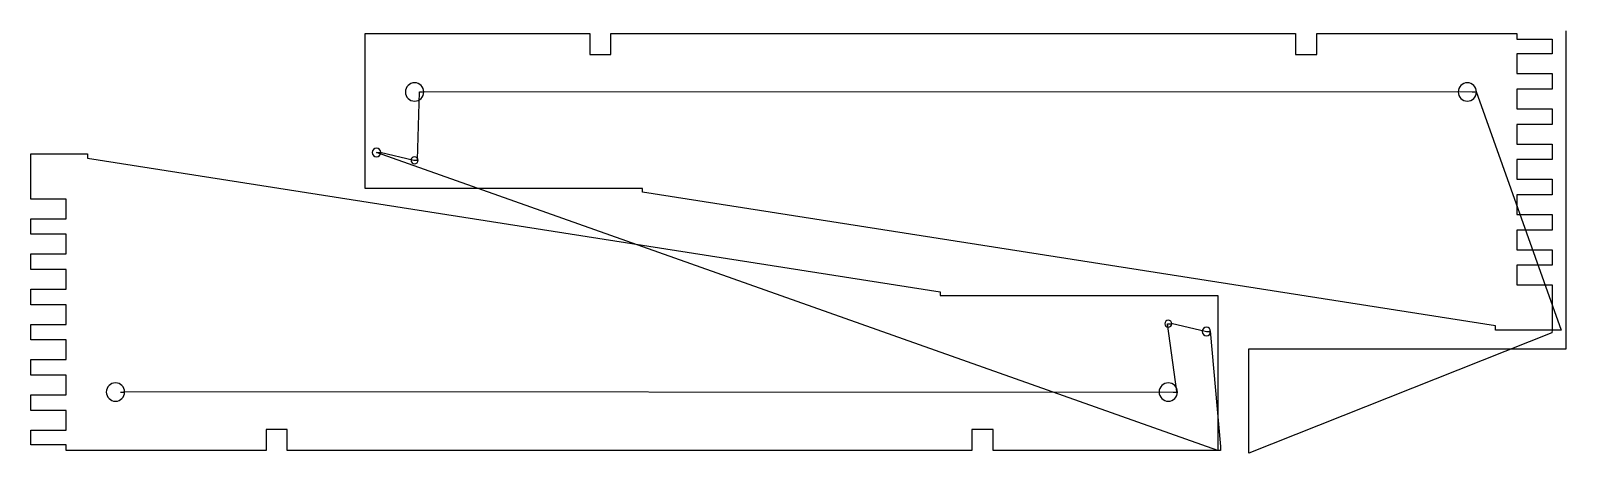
# Model space of a CAD drawing. Header units: metres. Extents: x 19 to 10904, y 0 to 3000.
import ezdxf

# ---------------------------------------------------------------- set-up
doc = ezdxf.new("R2010")
doc.units = ezdxf.units.M

msp = doc.modelspace()

# ---------------------------------------------------------------- linework, layer by layer
at = {"layer": 'TOOL_0'}
for p, q in [((2388.979, 1879), (2388.979, 2981)), ((2388.979, 2981), (3982.479, 2981)), ((3982.479, 2981), (3982.479, 2830)), ((4132.479, 2830), (4132.479, 2981)), ((4132.479, 2981), (8985.479, 2981)), ((8985.479, 2981), (8985.479, 2830)), ((9135.479, 2830), (9135.479, 2981)), ((9135.479, 2981), (10552.979, 2981)), ((10552.979, 2981), (10552.979, 2940)), ((10552.979, 2940), (10803.979, 2940)), ((10803.979, 2940), (10803.979, 2835)), ((10904.388, 2999), (10904.388, 3000)), ((10904.388, 742.224), (10904.388, 2999)), ((10803.979, 2835), (10552.979, 2835)), ((10552.979, 2835), (10552.979, 2695)), ((3982.479, 2830), (4132.479, 2830)), ((8985.479, 2830), (9135.479, 2830)), ((10552.979, 2695), (10803.979, 2695)), ((10803.979, 2695), (10803.979, 2585)), ((2761.446, 2083.536), (2774.981, 2565)), ((2774.981, 2565), (2804.981, 2565)), ((2804.981, 2565), (2801.445, 2568.536)), ((2801.445, 2568.536), (10237.98, 2565)), ((10237.98, 2565), (10267.98, 2565)), ((10267.98, 2565), (10264.444, 2568.536)), ((10264.444, 2568.536), (10868.073, 875.198)), ((10803.979, 2585), (10552.979, 2585)), ((10552.979, 2585), (10552.979, 2445)), ((10552.979, 2445), (10803.979, 2445)), ((10803.979, 2445), (10803.979, 2335)), ((10803.979, 2335), (10552.979, 2335)), ((10552.979, 2335), (10552.979, 2195)), ((10552.979, 2195), (10803.979, 2195)), ((10803.979, 2195), (10803.979, 2085)), ((18.992, 1804.996), (18.992, 2125.996)), ((18.992, 2125.996), (420.992, 2125.996)), ((420.992, 2125.996), (420.992, 2095.851)), ((420.992, 2095.851), (6465.992, 1145.851)), ((8433.992, 18.996), (2469.983, 2135)), ((2469.983, 2135), (2499.983, 2135)), ((2499.983, 2135), (2496.447, 2138.536)), ((2496.447, 2138.536), (2734.982, 2080)), ((2734.982, 2080), (2764.982, 2080)), ((2764.982, 2080), (2761.446, 2083.536)), ((10803.979, 2085), (10552.979, 2085)), ((10552.979, 2085), (10552.979, 1945)), ((4356.979, 1879), (2388.979, 1879)), ((4356.979, 1854.145), (4356.979, 1879)), ((10401.979, 904.145), (4356.979, 1854.145)), ((10552.979, 1945), (10803.979, 1945)), ((10803.979, 1945), (10803.979, 1835)), ((269.992, 1804.996), (18.992, 1804.996)), ((269.992, 1664.996), (269.992, 1804.996)), ((10803.979, 1835), (10552.979, 1835)), ((10552.979, 1835), (10552.979, 1695)), ((18.992, 1554.996), (18.992, 1664.996)), ((18.992, 1664.996), (269.992, 1664.996)), ((10552.979, 1695), (10803.979, 1695)), ((10803.979, 1695), (10803.979, 1585)), ((269.992, 1554.996), (18.992, 1554.996)), ((269.992, 1414.996), (269.992, 1554.996)), ((10803.979, 1585), (10552.979, 1585)), ((10552.979, 1585), (10552.979, 1445)), ((10552.979, 1445), (10803.979, 1445)), ((10803.979, 1445), (10803.979, 1335)), ((18.992, 1304.996), (18.992, 1414.996)), ((18.992, 1414.996), (269.992, 1414.996)), ((10803.979, 1335), (10552.979, 1335)), ((10552.979, 1335), (10552.979, 1195)), ((269.992, 1304.996), (18.992, 1304.996)), ((269.992, 1164.996), (269.992, 1304.996)), ((18.992, 1054.996), (18.992, 1164.996)), ((18.992, 1164.996), (269.992, 1164.996)), ((6465.992, 1145.851), (6465.992, 1120.996)), ((6465.992, 1120.996), (8433.992, 1120.996)), ((8433.992, 1120.996), (8433.992, 18.996)), ((10552.979, 1195), (10803.979, 1195)), ((10803.979, 1195), (10803.979, 875.198)), ((269.992, 1054.996), (18.992, 1054.996)), ((269.992, 914.996), (269.992, 1054.996)), ((18.992, 804.996), (18.992, 914.996)), ((18.992, 914.996), (269.992, 914.996)), ((8144.459, 438.532), (8077.994, 919.996)), ((8077.994, 919.996), (8107.994, 919.996)), ((8107.994, 919.996), (8104.458, 923.532)), ((8104.458, 923.532), (8352.993, 864.996)), ((10401.979, 874), (10401.979, 904.145)), ((10803.979, 874), (10401.979, 874)), ((10803.979, 875.198), (10801.687, 856.33)), ((10868.073, 875.198), (10803.979, 875.198)), ((10803.979, 875.198), (10803.979, 874)), ((269.992, 804.996), (18.992, 804.996)), ((269.992, 664.996), (269.992, 804.996)), ((8352.993, 864.996), (8382.993, 864.996)), ((8382.993, 864.996), (8379.457, 868.532)), ((8379.457, 868.532), (8453.788, 48.946)), ((10801.687, 856.33), (8654.184, 0)), ((18.992, 554.996), (18.992, 664.996)), ((18.992, 664.996), (269.992, 664.996)), ((8654.184, 1), (8654.184, 742.224)), ((8654.184, 742.224), (10904.388, 742.224)), ((269.992, 554.996), (18.992, 554.996)), ((269.992, 414.996), (269.992, 554.996)), ((684.996, 434.996), (681.46, 438.532)), ((681.46, 438.532), (8117.995, 434.996)), ((8147.995, 434.996), (8144.459, 438.532)), ((18.992, 304.996), (18.992, 414.996)), ((18.992, 414.996), (269.992, 414.996)), ((654.996, 434.996), (684.996, 434.996)), ((8117.995, 434.996), (8147.995, 434.996)), ((269.992, 304.996), (18.992, 304.996)), ((269.992, 164.996), (269.992, 304.996)), ((18.992, 59.996), (18.992, 164.996)), ((18.992, 164.996), (269.992, 164.996)), ((1837.492, 169.996), (1687.492, 169.996)), ((1687.492, 169.996), (1687.492, 18.996)), ((1837.492, 18.996), (1837.492, 169.996)), ((6840.492, 169.996), (6690.492, 169.996)), ((6690.492, 169.996), (6690.492, 18.996)), ((6840.492, 18.996), (6840.492, 169.996)), ((269.992, 59.996), (18.992, 59.996)), ((269.992, 18.996), (269.992, 59.996)), ((1687.492, 18.996), (269.992, 18.996)), ((6690.492, 18.996), (1837.492, 18.996)), ((8433.992, 18.996), (6840.492, 18.996)), ((8453.788, 20.013), (8433.992, 18.996)), ((8453.788, 48.946), (8453.788, 20.013)), ((8654.184, 0), (8654.184, 1)), ((8654.184, 1), (8654.184, 0)), ((8654.184, 0), (8654.184, 1))]:
    msp.add_line(p, q, dxfattribs=at)
for centre, radius, start, end in [((2739.981, 2565), 65, 0, 180), ((10202.98, 2565), 65, 0, 180), ((2739.981, 2565), 65, 180, 0), ((10202.98, 2565), 65, 180, 0), ((2469.983, 2135), 30, 0, 180), ((2469.983, 2135), 30, 180, 0), ((2739.982, 2080), 25, 0, 180), ((2739.982, 2080), 25, 180, 0), ((8082.994, 919.996), 25, 0, 180), ((8082.994, 919.996), 25, 180, 0), ((8352.993, 864.996), 30, 0, 180), ((8352.993, 864.996), 30, 180, 0), ((619.996, 434.996), 65, 0, 180), ((8082.995, 434.996), 65, 0, 180), ((619.996, 434.996), 65, 180, 0), ((8082.995, 434.996), 65, 180, 0)]:
    msp.add_arc(centre, radius, start, end, dxfattribs=at)

doc.saveas('drawing.dxf')
